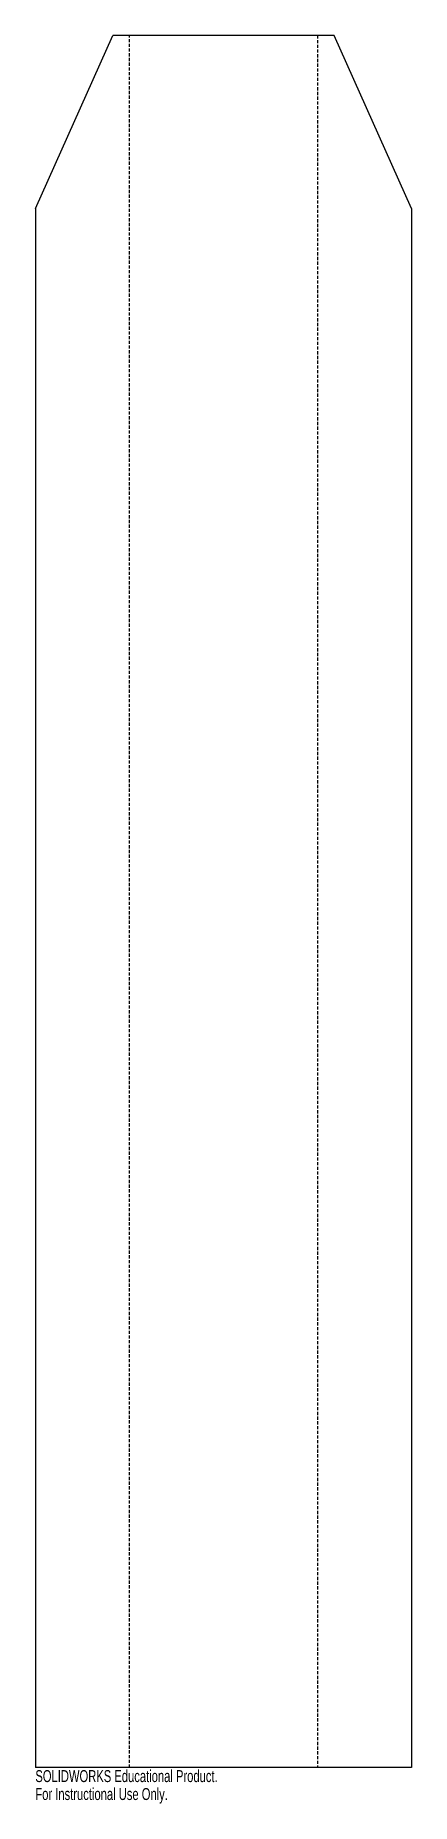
# Model space of a CAD drawing. Header units: millimetres. Extents: x -76 to 76, y -15 to 700.
import ezdxf

# ---------------------------------------------------------------- set-up
doc = ezdxf.new("R2010")
doc.units = ezdxf.units.MM
doc.linetypes.add('HIDDEN', pattern=[1.905, 1.27, -0.635])
doc.styles.add('SLDTEXTSTYLE0', font='TXT', dxfattribs={"width": 0.7})

msp = doc.modelspace()

# ---------------------------------------------------------------- linework, layer by layer
at = {"color": 7, "linetype": 'Continuous', "lineweight": 25}
for p, q in [((-76.04, 630), (-44.78, 700)), ((44.78, 700), (-44.78, 700)), ((76.04, 630), (44.78, 700)), ((-76.04, 630), (-76.04, 0)), ((76.04, 630), (76.04, 0)), ((76.04, 0), (-76.04, 0))]:
    msp.add_line(p, q, dxfattribs=at)
at = {"color": 7, "linetype": 'HIDDEN'}
for p, q in [((-38.02, 0), (-38.02, 700)), ((38.02, 700), (38.02, 0))]:
    msp.add_line(p, q, dxfattribs=at)

# ---------------------------------------------------------------- texts
at = {"color": 7, "linetype": 'Continuous', "char_height": 4.8336, "attachment_point": 1, "style": 'SLDTEXTSTYLE0'}
for s, insert in [('SOLIDWORKS Educational Product.', (-76.04, -1.02)), ('For Instructional Use Only.', (-76.04, -8.27))]:
    msp.add_mtext(s, dxfattribs=dict(at, insert=insert))

doc.saveas('drawing.dxf')
